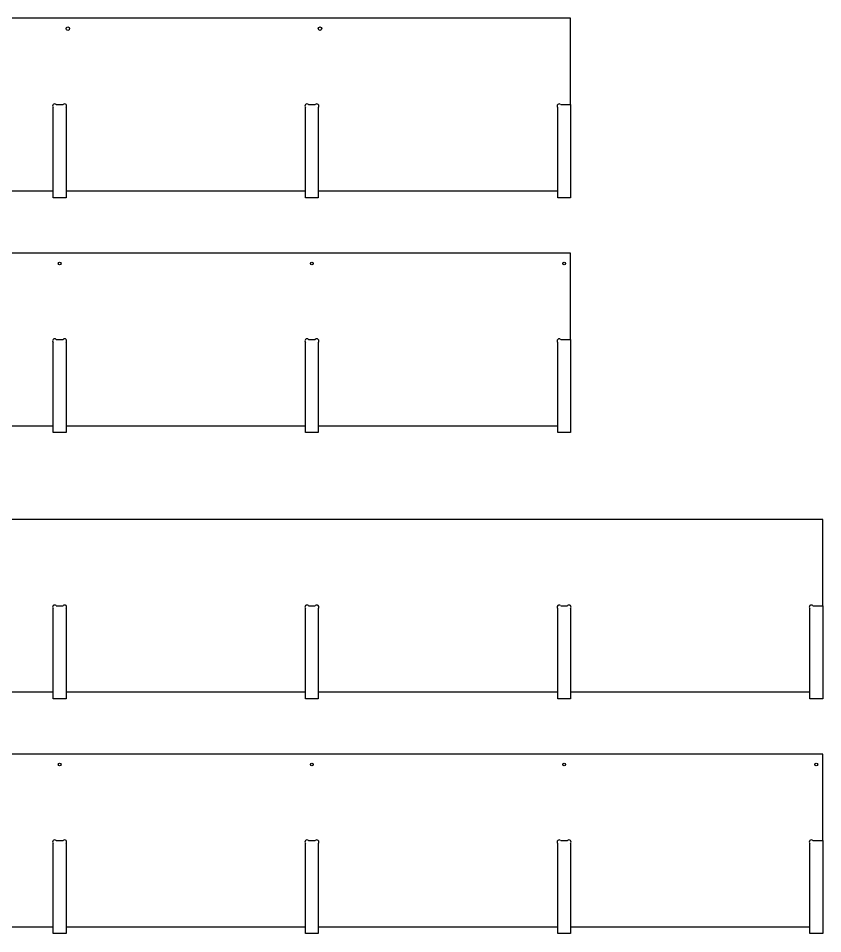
# Model space of a CAD drawing. Header units: millimetres. Extents: x -2413 to 2045, y 155 to 1956.
# Drawn here: x 880 to 2045, y 630 to 1956 of the extents above; entities that cross this region are included whole.
import ezdxf

# ---------------------------------------------------------------- set-up
doc = ezdxf.new("R2010")
doc.units = ezdxf.units.MM
doc.header["$MEASUREMENT"] = 0
doc.layers.add('Default', color=18, linetype='Continuous', true_color=0x000000)

msp = doc.modelspace()

# ---------------------------------------------------------------- linework, layer by layer
at = {"layer": 'Default'}
for p, q in [((1680.1, 1956.5), (565.5, 1956.5)), ((1680.1, 1831.5), (1680.1, 1956.5)), ((935.2, 1831.5), (945, 1831.5)), ((1300.5, 1831.5), (1310.4, 1831.5)), ((1665.9, 1831.5), (1680.1, 1831.5)), ((930.8, 1706.5), (930.8, 1827.1)), ((949.3, 1827.1), (949.3, 1706.5)), ((1296.2, 1706.5), (1296.2, 1827.1)), ((1314.7, 1827.1), (1314.7, 1706.5)), ((1661.6, 1706.5), (1661.6, 1827.1)), ((584, 1706.5), (930.8, 1706.5)), ((949.3, 1706.5), (1296.2, 1706.5)), ((1314.7, 1706.5), (1661.6, 1706.5)), ((1680.1, 1616.2), (565.5, 1616.2)), ((1680.1, 1491.2), (1680.1, 1616.2)), ((930.8, 1366.2), (930.8, 1486.9)), ((935.2, 1491.2), (945, 1491.2)), ((949.3, 1486.9), (949.3, 1366.2)), ((1296.2, 1366.2), (1296.2, 1486.9)), ((1300.5, 1491.2), (1310.4, 1491.2)), ((1314.7, 1486.9), (1314.7, 1366.2)), ((1661.6, 1366.2), (1661.6, 1486.9)), ((1665.9, 1491.2), (1680.1, 1491.2)), ((584, 1366.2), (930.8, 1366.2)), ((949.3, 1366.2), (1296.2, 1366.2)), ((1314.7, 1366.2), (1661.6, 1366.2)), ((2045.5, 1230.4), (565.5, 1230.4)), ((2045.5, 1105.4), (2045.5, 1230.4)), ((930.8, 980.4), (930.8, 1101.1)), ((935.2, 1105.4), (945, 1105.4)), ((949.3, 1101.1), (949.3, 980.4)), ((1296.2, 980.4), (1296.2, 1101.1)), ((1300.5, 1105.4), (1310.4, 1105.4)), ((1314.7, 1101.1), (1314.7, 980.4)), ((1661.6, 980.4), (1661.6, 1101.1)), ((1665.9, 1105.4), (1675.8, 1105.4)), ((1680.1, 1101.1), (1680.1, 980.4)), ((2027, 980.4), (2027, 1101.1)), ((2031.3, 1105.4), (2045.5, 1105.4)), ((584, 980.4), (930.8, 980.4)), ((949.3, 980.4), (1296.2, 980.4)), ((1314.7, 980.4), (1661.6, 980.4)), ((1680.1, 980.4), (2027, 980.4)), ((2045.5, 890.2), (565.5, 890.2)), ((2045.5, 765.2), (2045.5, 890.2)), ((930.8, 640.2), (930.8, 760.8)), ((935.2, 765.2), (945, 765.2)), ((949.3, 760.8), (949.3, 640.2)), ((1296.2, 640.2), (1296.2, 760.8)), ((1300.5, 765.2), (1310.4, 765.2)), ((1314.7, 760.8), (1314.7, 640.2)), ((1661.6, 640.2), (1661.6, 760.8)), ((1665.9, 765.2), (1675.8, 765.2)), ((1680.1, 760.8), (1680.1, 640.2)), ((2027, 640.2), (2027, 760.8)), ((2031.3, 765.2), (2045.5, 765.2)), ((584, 640.2), (930.8, 640.2)), ((949.3, 640.2), (1296.2, 640.2)), ((1314.7, 640.2), (1661.6, 640.2)), ((1680.1, 640.2), (2027, 640.2))]:
    msp.add_line(p, q, dxfattribs=at)
for points in [[(935.2, 1831.5), (945, 1831.5)], [(1300.5, 1831.5), (1310.4, 1831.5)], [(1665.9, 1831.5), (1680.1, 1831.5), (1680.1, 1696.5), (1661.6, 1696.5), (1661.6, 1827.1)], [(949.3, 1827.1), (949.3, 1696.5), (930.8, 1696.5), (930.8, 1827.1)], [(1314.7, 1827.1), (1314.7, 1696.5), (1296.2, 1696.5), (1296.2, 1827.1)], [(949.3, 1486.9), (949.3, 1356.2), (930.8, 1356.2), (930.8, 1486.9)], [(935.2, 1491.2), (945, 1491.2)], [(1314.7, 1486.9), (1314.7, 1356.2), (1296.2, 1356.2), (1296.2, 1486.9)], [(1300.5, 1491.2), (1310.4, 1491.2)], [(1665.9, 1491.2), (1680.1, 1491.2), (1680.1, 1356.2), (1661.6, 1356.2), (1661.6, 1486.9)], [(949.3, 1101.1), (949.3, 970.4), (930.8, 970.4), (930.8, 1101.1)], [(935.2, 1105.4), (945, 1105.4)], [(1314.7, 1101.1), (1314.7, 970.4), (1296.2, 970.4), (1296.2, 1101.1)], [(1300.5, 1105.4), (1310.4, 1105.4)], [(1680.1, 1101.1), (1680.1, 970.4), (1661.6, 970.4), (1661.6, 1101.1)], [(1665.9, 1105.4), (1675.8, 1105.4)], [(2031.3, 1105.4), (2045.5, 1105.4), (2045.5, 970.4), (2027, 970.4), (2027, 1101.1)], [(949.3, 760.8), (949.3, 630.2), (930.8, 630.2), (930.8, 760.8)], [(935.2, 765.2), (945, 765.2)], [(1314.7, 760.8), (1314.7, 630.2), (1296.2, 630.2), (1296.2, 760.8)], [(1300.5, 765.2), (1310.4, 765.2)], [(1680.1, 760.8), (1680.1, 630.2), (1661.6, 630.2), (1661.6, 760.8)], [(1665.9, 765.2), (1675.8, 765.2)], [(2031.3, 765.2), (2045.5, 765.2), (2045.5, 630.2), (2027, 630.2), (2027, 760.8)]]:
    msp.add_lwpolyline(points, dxfattribs=at)
for centre, radius in [((951.9, 1941.5), 2.5), ((1317.3, 1941.5), 2.5), ((940.1, 1601.2), 2), ((1305.5, 1601.2), 2), ((1670.8, 1601.2), 2), ((940.1, 875.2), 2), ((1305.5, 875.2), 2), ((1670.8, 875.2), 2), ((2036.2, 875.2), 2)]:
    msp.add_circle(centre, radius, dxfattribs=at)
for centre, start, end in [((933, 1829.3), 45, 225), ((933, 1829.3), 45, 225), ((947.2, 1829.3), 315, 135), ((947.2, 1829.3), 315, 135), ((1298.4, 1829.3), 45, 225), ((1298.4, 1829.3), 45, 225), ((1312.6, 1829.3), 315, 135), ((1312.6, 1829.3), 315, 135), ((1663.7, 1829.3), 45, 225), ((1663.7, 1829.3), 45, 225), ((933, 1489), 45, 225), ((933, 1489), 45, 225), ((947.2, 1489), 315, 135), ((947.2, 1489), 315, 135), ((1298.4, 1489), 45, 225), ((1298.4, 1489), 45, 225), ((1312.6, 1489), 315, 135), ((1312.6, 1489), 315, 135), ((1663.7, 1489), 45, 225), ((1663.7, 1489), 45, 225), ((933, 1103.3), 45, 225), ((933, 1103.3), 45, 225), ((947.2, 1103.3), 315, 135), ((947.2, 1103.3), 315, 135), ((1298.4, 1103.3), 45, 225), ((1298.4, 1103.3), 45, 225), ((1312.6, 1103.3), 315, 135), ((1312.6, 1103.3), 315, 135), ((1663.7, 1103.3), 45, 225), ((1663.7, 1103.3), 45, 225), ((1677.9, 1103.3), 315, 135), ((1677.9, 1103.3), 315, 135), ((2029.1, 1103.3), 45, 225), ((2029.1, 1103.3), 45, 225), ((933, 763), 45, 225), ((933, 763), 45, 225), ((947.2, 763), 315, 135), ((947.2, 763), 315, 135), ((1298.4, 763), 45, 225), ((1298.4, 763), 45, 225), ((1312.6, 763), 315, 135), ((1312.6, 763), 315, 135), ((1663.7, 763), 45, 225), ((1663.7, 763), 45, 225), ((1677.9, 763), 315, 135), ((1677.9, 763), 315, 135), ((2029.1, 763), 45, 225), ((2029.1, 763), 45, 225)]:
    msp.add_arc(centre, 3.05, start, end, dxfattribs=at)

doc.saveas('drawing.dxf')
